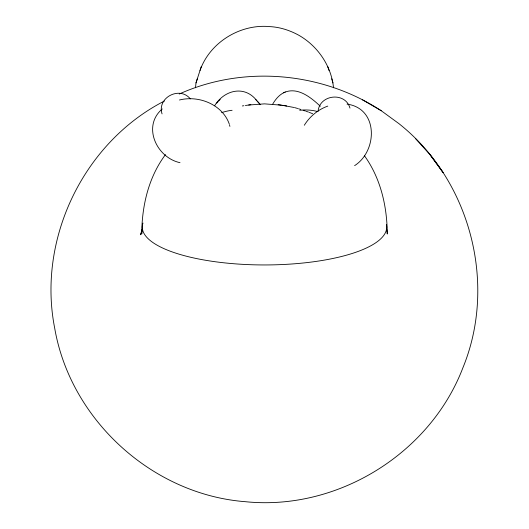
<?xml version="1.0" encoding="UTF-8"?>
<svg xmlns="http://www.w3.org/2000/svg" width="529" height="529" viewBox="0 0 529 529"><rect width="100%" height="100%" fill="white"/><g stroke="black" fill="none" stroke-linecap="round" stroke-linejoin="round"><path stroke-width="0.79" d="M195.479 87.781L196.001 82.914L197.317 78.781M318.108 111.136C319.681 94.38 345.404 91.616 349.973 108.108M142.559 228.548L140.615 234.764L142.222 229.401L141.726 234.023C141.898 205.999 148.431 177.394 165.458 154.62M200.015 70.496C209.782 42.419 240.212 23.785 269.704 26.609C279.874 27.085 289.76 30.312 298.66 35.165C317.711 45.957 331.359 65.854 333.521 87.781M196.001 82.914L201.251 66.601M164.407 101.026C83.602 142.453 37.09 239.055 54.679 328.079C70.469 419.966 152.378 494.516 245.324 501.69C337.026 511.126 430.011 453.908 462.901 367.774C497.432 283.663 470.182 179.92 398.833 123.568L381.27 110.753C322.28 71.957 243.697 64.902 179.219 94.023M272.779 103.982C275.536 99.313 279.186 94.823 284.205 92.489M304.307 125.247C309.723 116.506 318.074 109.549 327.782 106.104M214.609 105.76C224.217 89.91 244.788 84.805 256.935 100.834M216.731 103.115L218.219 101.522M218.847 100.834L220.183 99.392M162.277 108.948C141.911 126.186 156.584 157.695 180.005 162.674M354.615 165.637C377.666 150.957 378.533 108.432 347.057 104.114M284.933 92.165C298.237 86.987 311.237 97.726 320.323 106.256M283.584 92.78L285.329 91.98M179.463 100.001C198.759 95.094 222.398 104.451 229.269 124.011M248.676 105.02L264.5 103.863L281.316 105.165M242.335 105.952L243.862 105.727M245.39 105.502L250.845 104.702M282.499 105.344L294.336 107.539M278.155 104.702L286.665 105.952M295.017 107.731L297.754 108.498M298.521 108.749L300.836 109.516M303.143 110.277L305.451 111.044M306.218 111.302L308.506 112.088M309.273 112.346L312.659 113.761M362.391 99.776L381.27 110.753M415.384 138.453L430.163 154.832L443.104 172.553L429.965 154.62M190.314 98.877C179.781 85.758 156.782 97.607 162.046 113.887M257.563 101.522L260.328 104.702M255.6 99.392L259.058 103.115M364.547 155.876C380.781 178.551 387.116 206.502 387.274 234.023L386.778 229.401M331.683 78.781L332.999 82.914M327.749 66.601L328.985 70.496M229.487 124.804L229.917 126.398M221.638 112.651A40.726 32.395 0 0 1 232.099 110.29M299.764 110.29A40.726 31.753 -14.5 0 1 317.85 111.619M386.408 224.408A122.219 37.837 0 0 1 262.318 264.943A122.219 37.837 0 0 1 142.982 223.066"/></g></svg>
